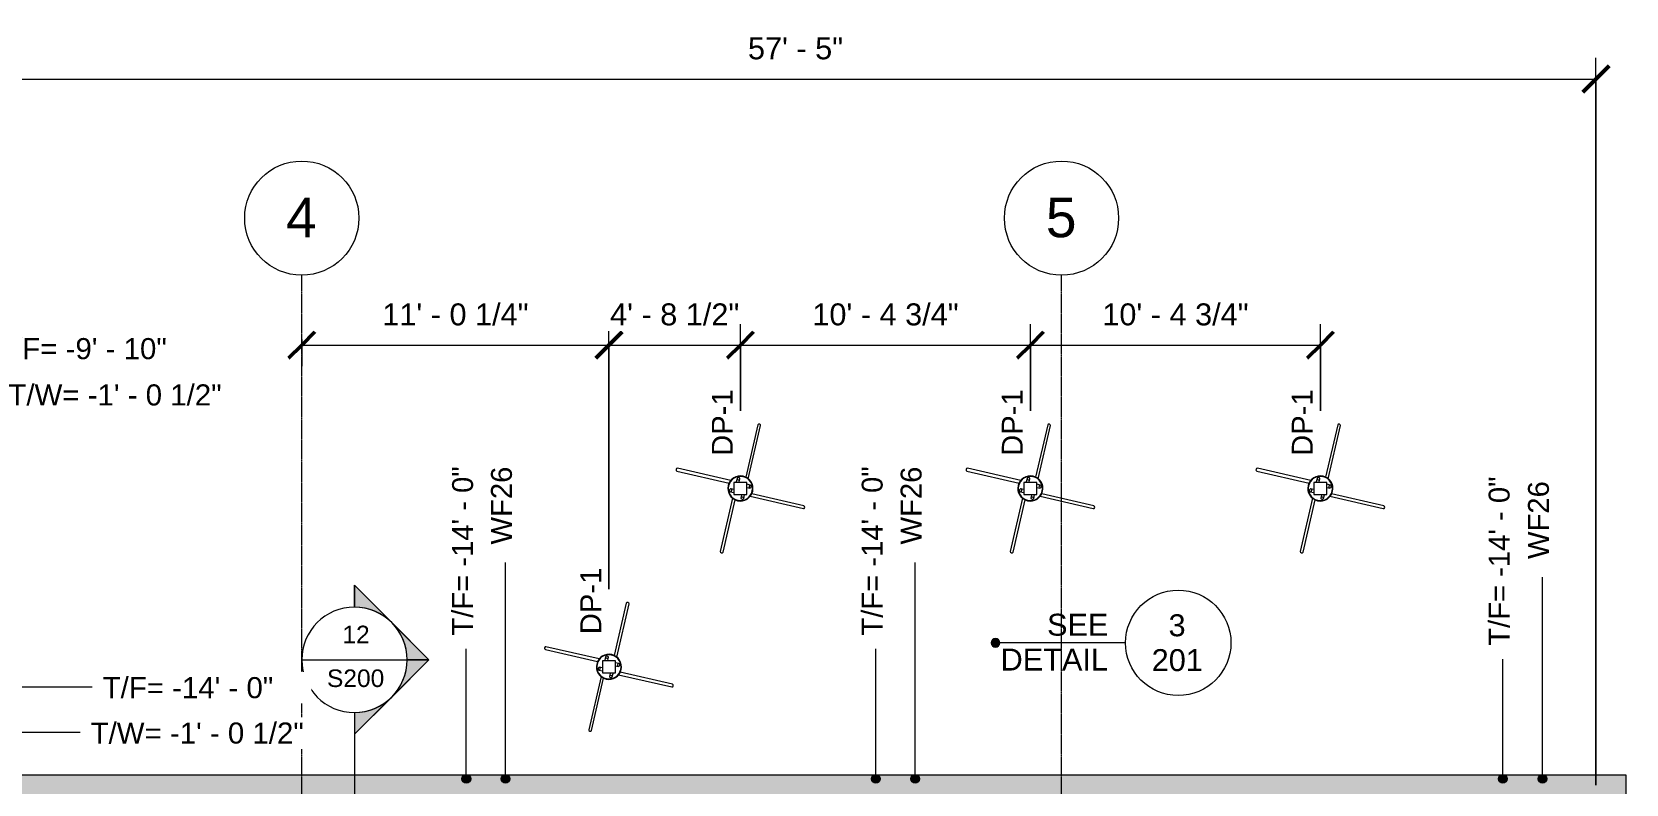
# Model space of a CAD drawing. Header units: inches. Extents: x -4143 to -1685, y 9660 to 12417.
# Drawn here: x -2616 to -1930, y 12093 to 12417 of the extents above; entities that cross this region are included whole.
import ezdxf

# ---------------------------------------------------------------- set-up
doc = ezdxf.new("R2010")
doc.units = ezdxf.units.IN
doc.header["$MEASUREMENT"] = 0
doc.linetypes.add('Línea de rejilla', pattern=[0.875, 0.5, -0.125, 0.125, -0.125])
for name, color, linetype, lineweight in [('A-ANNO-DIMS', 211, 'Continuous', 9), ('A-ANNO-DIMS-96', 211, 'Continuous', 9), ('A-ANNO-NOTE', 131, 'Continuous', 9), ('A-DETL-GENF', 92, 'Continuous', 9), ('G-ANNO-DIMS', 111, 'Continuous', 9), ('G-ANNO-SYMB', 111, 'Continuous', 9), ('S-FNDN', 32, 'Continuous', 9), ('S-FNDN-IDEN', 2, 'Continuous', 9), ('S-GRID', 1, 'Continuous', 9), ('S-GRID-IDEN', 1, 'Continuous', 9)]:
    doc.layers.add(name, color=color, linetype=linetype, lineweight=lineweight)
doc.styles.add('Arial', font='arial.ttf', dxfattribs={"height": 9.448819})
doc.styles.add('Arial_1', font='arial.ttf', dxfattribs={"height": 17.007874})
doc.styles.add('Arial_2', font='arial.ttf', dxfattribs={"height": 9})
doc.styles.add('Arial_3', font='arial.ttf', dxfattribs={"height": 9.070866})
doc.styles.add('Arial_5', font='arial.ttf', dxfattribs={"height": 7.559055})
doc.dimstyles.new('Diagonal_-_Arial_2_5_rounding', dxfattribs={"dimscale": 12, "dimtxt": 9.640246, "dimasz": 0.944882, "dimexe": 0.755906, "dimexo": 0.472441, "dimgap": 0.472441, "dimtad": 1, "dimrnd": 0.25, "dimzin": 1, "dimdsep": 46, "dimlunit": 4, "dimtxsty": 'Arial', "dimblk1": 'OBLIQUE', "dimblk2": 'OBLIQUE', "dimsah": 1, "dimcen": 0.09, "dimazin": 0, "dimtfac": 1, "dimtdec": 4, "dimtix": 1, "dimtmove": 0, "dimatfit": 3, "dimfxl": 1, "dimtvp": 1, "dimtfill": 1, "dimfrac": 2, "dimtolj": 1, "dimtzin": 0, "dimarcsym": 2})

# ---------------------------------------------------------------- blocks, each defined once
blk = doc.blocks.new('316600 - Special Foundations - Diamond Pier - Generic - 316600 - Special Foundations - Diamond Pier - Generic-V33-FOUNDATION PLAN 01')
at = {"layer": 'S-FNDN', "color": 7}
for p, q in [((7.46, 27.36), (2.26, 4.87)), ((3.39, 4.19), (8.68, 27.08)), ((-27.36, 7.46), (-4.87, 2.26)), ((-4.15, 3.38), (-27.08, 8.68)), ((2.77, 2.62), (-2.77, 2.62)), ((-2.77, 2.62), (-2.77, -2.62)), ((-1.42, 4.32), (-1.77, 2.8)), ((-0.47, 2.87), (-0.2, 4.04)), ((2.77, -2.62), (2.77, 2.62)), ((4.32, 1.42), (2.77, 1.78)), ((2.88, 0.47), (4.04, 0.2)), ((-3.39, -4.19), (-8.68, -27.08)), ((-7.46, -27.36), (-2.26, -4.87)), ((-4.32, -1.42), (-2.77, -1.78)), ((-2.88, -0.47), (-4.04, -0.2)), ((-2.77, -2.62), (2.77, -2.62)), ((0.47, -2.87), (0.2, -4.04)), ((1.42, -4.32), (1.77, -2.8)), ((4.15, -3.38), (27.08, -8.68)), ((27.36, -7.46), (4.87, -2.26))]:
    blk.add_line(p, q, dxfattribs=at)
for radius, start, end in [(5.41, 166.9807, 346.9807), (5.41, 346.9807, 166.9807), (5.21, 166.9807, 346.9807), (5.21, 346.9807, 166.9807)]:
    blk.add_arc((0, 0), radius, start, end, dxfattribs=at)
for centre, major_axis, start_param, end_param in [((8.07, 27.22), (-0.609, 0.141), 4.712389, 6.283185), ((8.07, 27.22), (-0.609, 0.141), 3.141593, 4.712389), ((-27.22, 8.07), (0.141, 0.609), 1.570796, 3.141593), ((-27.22, 8.07), (0.141, 0.609), 0, 1.570796), ((-0.81, 4.18), (-0.609, 0.141), 4.712389, 7.853982), ((-0.81, 4.18), (-0.609, 0.141), 1.570796, 4.712389), ((4.18, 0.81), (0.141, 0.609), 1.570796, 4.712389), ((4.18, 0.81), (0.141, 0.609), 4.712389, 7.853982), ((-4.18, -0.81), (0.141, 0.609), 1.570796, 4.712389), ((-4.18, -0.81), (0.141, 0.609), 4.712389, 7.853982), ((0.81, -4.18), (-0.609, 0.141), 4.712389, 7.853982), ((0.81, -4.18), (-0.609, 0.141), 1.570796, 4.712389), ((27.22, -8.07), (0.141, 0.609), 3.141593, 4.712389), ((27.22, -8.07), (0.141, 0.609), 4.712389, 6.283185), ((-8.07, -27.22), (-0.609, 0.141), 0, 1.570796), ((-8.07, -27.22), (-0.609, 0.141), 1.570796, 3.141593)]:
    blk.add_ellipse(centre, major_axis=major_axis, ratio=0.764544, start_param=start_param, end_param=end_param, dxfattribs=at)
blk = doc.blocks.new('316600 - Special Foundations - Diamond Pier - Generic - 316600 - Special Foundations - Diamond Pier - Generic-V32-FOUNDATION PLAN 01')
at = {"layer": 'S-FNDN', "color": 7}
for p, q in [((7.46, 27.36), (2.26, 4.87)), ((3.39, 4.19), (8.68, 27.08)), ((-27.36, 7.46), (-4.87, 2.26)), ((-4.15, 3.38), (-27.08, 8.68)), ((2.77, 2.62), (-2.77, 2.62)), ((-2.77, 2.62), (-2.77, -2.62)), ((-1.42, 4.32), (-1.77, 2.8)), ((-0.47, 2.87), (-0.2, 4.04)), ((2.77, -2.62), (2.77, 2.62)), ((4.32, 1.42), (2.77, 1.78)), ((2.88, 0.47), (4.04, 0.2)), ((-3.39, -4.19), (-8.68, -27.08)), ((-7.46, -27.36), (-2.26, -4.87)), ((-4.32, -1.42), (-2.77, -1.78)), ((-2.86, -0.48), (-4.04, -0.2)), ((-2.77, -2.62), (2.77, -2.62)), ((0.47, -2.87), (0.2, -4.04)), ((1.42, -4.32), (1.77, -2.8)), ((4.15, -3.38), (27.08, -8.68)), ((27.36, -7.46), (4.87, -2.26))]:
    blk.add_line(p, q, dxfattribs=at)
for radius, start, end in [(5.41, 166.9807, 346.9807), (5.41, 346.9807, 166.9807), (5.21, 166.9807, 346.9807), (5.21, 346.9807, 166.9807)]:
    blk.add_arc((0, 0), radius, start, end, dxfattribs=at)
for centre, major_axis, start_param, end_param in [((8.07, 27.22), (-0.609, 0.141), 4.712389, 6.283185), ((8.07, 27.22), (-0.609, 0.141), 3.141593, 4.712389), ((-27.22, 8.07), (0.141, 0.609), 1.570796, 3.141593), ((-27.22, 8.07), (0.141, 0.609), 0, 1.570796), ((-0.81, 4.18), (-0.609, 0.141), 4.712389, 7.853982), ((-0.81, 4.18), (-0.609, 0.141), 1.570796, 4.712389), ((4.18, 0.81), (0.141, 0.609), 1.570796, 4.712389), ((4.18, 0.81), (0.141, 0.609), 4.712389, 7.853982), ((-4.18, -0.81), (0.141, 0.609), 1.570796, 4.712389), ((-4.18, -0.81), (0.141, 0.609), 4.712389, 7.853982), ((0.81, -4.18), (-0.609, 0.141), 4.712389, 7.853982), ((0.81, -4.18), (-0.609, 0.141), 1.570796, 4.712389), ((27.22, -8.07), (0.141, 0.609), 3.141593, 4.712389), ((27.22, -8.07), (0.141, 0.609), 4.712389, 6.283185), ((-8.07, -27.22), (-0.609, 0.141), 0, 1.570796), ((-8.07, -27.22), (-0.609, 0.141), 1.570796, 3.141593)]:
    blk.add_ellipse(centre, major_axis=major_axis, ratio=0.764544, start_param=start_param, end_param=end_param, dxfattribs=at)
blk = doc.blocks.new('DETAIL_1 - DETAIL_1-617838-FOUNDATION PLAN 01')
at = {"layer": 'A-DETL-GENF'}
blk.add_hatch(color=256, dxfattribs=at).paths.add_polyline_path([(56, 1.88), (55.51, 1.82), (55.06, 1.63), (54.67, 1.33), (54.37, 0.94), (54.18, 0.49), (54.12, 0), (54.18, -0.49), (54.37, -0.94), (54.67, -1.33), (55.06, -1.63), (55.51, -1.82), (56, -1.88), (56.49, -1.82), (56.94, -1.63), (57.33, -1.33), (57.63, -0.94), (57.82, -0.49), (57.88, 0), (57.82, 0.49), (57.63, 0.94), (57.33, 1.33), (56.94, 1.63), (56.49, 1.82)], flags=0)
blk.add_line((0, 0), (54.12, 0), dxfattribs=at)
blk.add_circle((-22.68, 0), 22.68, dxfattribs=at)
for start, end in [(0, 180), (180, 360)]:
    blk.add_arc((56, 0), 1.88, start, end, dxfattribs=at)
blk = doc.blocks.new('Grid - Extremo inicial de rejilla - Círculo-11506-FOUNDATION PLAN 01')
at = {"layer": 'S-GRID-IDEN'}
blk.add_circle((0, 0), 0.2559, dxfattribs=at)
blk = doc.blocks.new('DIMBLOCK25-FOUNDATION PLAN 01')
at = {"layer": 'A-ANNO-DIMS-96'}
for p, q in [((-2368.12, 12177.17), (-2368.12, 12291.4)), ((-2500.32, 12284.68), (-2500.32, 12273.26)), ((-2500.32, 12282.33), (-2500.32, 12284.68)), ((-2500.32, 12282.33), (-2368.12, 12282.33)), ((-2368.12, 12282.33), (-2368.12, 12177.17))]:
    blk.add_line(p, q, dxfattribs=at)
at = {"layer": 'A-ANNO-DIMS-96', "lineweight": 50}
for p, q in [((-2500.32, 12282.33), (-2505.99, 12276.66)), ((-2500.32, 12282.33), (-2494.65, 12288)), ((-2368.12, 12282.33), (-2373.79, 12276.66)), ((-2368.12, 12282.33), (-2362.45, 12288))]:
    blk.add_line(p, q, dxfattribs=at)
at = {"layer": 'A-ANNO-DIMS-96', "color": 0, "insert": (-2465.67, 12300.27), "char_height": 9.4488, "width": 75.4609, "attachment_point": 1, "line_spacing_factor": 0.941778, "style": 'Arial', "bg_fill": 3, "box_fill_scale": 1.25, "bg_fill_color": 256, "bg_fill_true_color": 13158600, "bg_fill_transparency": 0}
blk.add_mtext('11\' - 0 1/4"', dxfattribs=at)
blk = doc.blocks.new('_Oblique')
at = {"color": 0, "linetype": 'ByBlock', "lineweight": -2}
blk.add_line((-0.5, -0.5), (0.5, 0.5), dxfattribs=at)
blk = doc.blocks.new('DIMBLOCK26-FOUNDATION PLAN 01')
at = {"layer": 'A-ANNO-DIMS-96'}
for p, q in [((-2368.12, 12177.17), (-2368.12, 12291.4)), ((-2311.52, 12253.97), (-2311.52, 12291.4)), ((-2368.12, 12282.33), (-2311.52, 12282.33)), ((-2368.12, 12282.33), (-2368.12, 12177.17)), ((-2311.52, 12282.33), (-2311.52, 12253.97))]:
    blk.add_line(p, q, dxfattribs=at)
at = {"layer": 'A-ANNO-DIMS-96', "lineweight": 50}
for p, q in [((-2368.12, 12282.33), (-2373.79, 12276.66)), ((-2368.12, 12282.33), (-2362.45, 12288)), ((-2311.52, 12282.33), (-2317.19, 12276.66)), ((-2311.52, 12282.33), (-2305.85, 12288))]:
    blk.add_line(p, q, dxfattribs=at)
at = {"layer": 'A-ANNO-DIMS-96', "color": 0, "insert": (-2367.63, 12300.27), "char_height": 9.4488, "width": 66.7402, "attachment_point": 1, "line_spacing_factor": 0.941778, "style": 'Arial', "bg_fill": 3, "box_fill_scale": 1.25, "bg_fill_color": 256, "bg_fill_true_color": 13158600, "bg_fill_transparency": 0}
blk.add_mtext('4\' - 8 1/2"', dxfattribs=at)
blk = doc.blocks.new('DIMBLOCK27-FOUNDATION PLAN 01')
at = {"layer": 'A-ANNO-DIMS-96'}
for p, q in [((-2311.52, 12253.97), (-2311.52, 12291.4)), ((-2186.72, 12253.97), (-2186.72, 12291.4)), ((-2311.52, 12282.33), (-2186.72, 12282.33)), ((-2311.52, 12282.33), (-2311.52, 12253.97)), ((-2186.72, 12282.33), (-2186.72, 12253.97))]:
    blk.add_line(p, q, dxfattribs=at)
at = {"layer": 'A-ANNO-DIMS-96', "lineweight": 50}
for p, q in [((-2311.52, 12282.33), (-2317.19, 12276.66)), ((-2311.52, 12282.33), (-2305.85, 12288)), ((-2186.72, 12282.33), (-2192.39, 12276.66)), ((-2186.72, 12282.33), (-2181.05, 12288))]:
    blk.add_line(p, q, dxfattribs=at)
at = {"layer": 'A-ANNO-DIMS-96', "color": 0, "insert": (-2280.57, 12300.27), "char_height": 9.4488, "width": 75.4609, "attachment_point": 1, "line_spacing_factor": 0.941778, "style": 'Arial', "bg_fill": 3, "box_fill_scale": 1.25, "bg_fill_color": 256, "bg_fill_true_color": 13158600, "bg_fill_transparency": 0}
blk.add_mtext('10\' - 4 3/4"', dxfattribs=at)
blk = doc.blocks.new('DIMBLOCK28-FOUNDATION PLAN 01')
at = {"layer": 'A-ANNO-DIMS-96'}
for p, q in [((-2186.72, 12253.97), (-2186.72, 12291.4)), ((-2061.92, 12253.97), (-2061.92, 12291.4)), ((-2186.72, 12282.33), (-2061.92, 12282.33)), ((-2186.72, 12282.33), (-2186.72, 12253.97)), ((-2061.92, 12282.33), (-2061.92, 12253.97))]:
    blk.add_line(p, q, dxfattribs=at)
at = {"layer": 'A-ANNO-DIMS-96', "lineweight": 50}
for p, q in [((-2186.72, 12282.33), (-2192.39, 12276.66)), ((-2186.72, 12282.33), (-2181.05, 12288)), ((-2061.92, 12282.33), (-2067.59, 12276.66)), ((-2061.92, 12282.33), (-2056.25, 12288))]:
    blk.add_line(p, q, dxfattribs=at)
at = {"layer": 'A-ANNO-DIMS-96', "color": 0, "insert": (-2155.77, 12300.27), "char_height": 9.4488, "width": 75.4609, "attachment_point": 1, "line_spacing_factor": 0.941778, "style": 'Arial', "bg_fill": 3, "box_fill_scale": 1.25, "bg_fill_color": 256, "bg_fill_true_color": 13158600, "bg_fill_transparency": 0}
blk.add_mtext('10\' - 4 3/4"', dxfattribs=at)
blk = doc.blocks.new('Drafting View - Extremo inicial de sección - Rellenado-1561-FOUNDATION PLAN 01')
at = {"layer": 'G-ANNO-SYMB'}
h = blk.add_hatch(color=256, dxfattribs=at)
edge = h.paths.add_edge_path(flags=0)
edge.add_line((-0.2362, 0.3341), (-0.2362, 0.2362))
edge.add_arc((-0.2362, 0), 0.2362, 90, 135)
edge.add_line((-0.4033, 0.167), (-0.2362, 0.3341))
h = blk.add_hatch(color=256, dxfattribs=at)
edge = h.paths.add_edge_path(flags=0)
edge.add_line((-0.2362, 0.3341), (-0.0692, 0.167))
edge.add_arc((-0.2362, 0), 0.2362, 45, 90)
edge.add_line((-0.2362, 0.2362), (-0.2362, 0.3341))
h = blk.add_hatch(color=256, dxfattribs=at)
edge = h.paths.add_edge_path(flags=0)
edge.add_line((-0.5703, 0), (-0.4033, 0.167))
edge.add_arc((-0.2362, 0), 0.2362, 135, 180)
edge.add_line((-0.4724, 0), (-0.5703, 0))
h = blk.add_hatch(color=256, dxfattribs=at)
edge = h.paths.add_edge_path(flags=0)
edge.add_line((0.0978, 0), (0, 0))
edge.add_arc((-0.2362, 0), 0.2362, 360, 405)
edge.add_line((-0.0692, 0.167), (0.0978, 0))
for p, q in [((-0.2362, 0.3341), (-0.5703, 0)), ((-0.2362, 0.3341), (-0.4033, 0.167)), ((-0.2362, 0.3341), (0.0978, 0)), ((-0.2362, 0.2362), (-0.2362, 0.3341)), ((-0.2362, 0.3341), (-0.2362, 0.2362)), ((-0.0692, 0.167), (-0.2362, 0.3341)), ((-0.4033, 0.167), (-0.5703, 0)), ((0.0978, 0), (-0.0692, 0.167)), ((-0.5703, 0), (-0.4724, 0)), ((0, 0), (0.0978, 0)), ((-0.4724, 0), (-0.5703, 0)), ((0, 0), (0.0978, 0))]:
    blk.add_line(p, q, dxfattribs=at)
for start, end in [(360, 180), (90, 135), (45, 90), (135, 180), (360, 45), (180, 360)]:
    blk.add_arc((-0.2362, 0), 0.2362, start, end, dxfattribs=at)
blk = doc.blocks.new('DIMBLOCK54-FOUNDATION PLAN 01')
at = {"layer": 'A-ANNO-DIMS-96'}
for p, q in [((-2632.32, 12164.86), (-2632.32, 12405.96)), ((-1943.32, 12092.86), (-1943.32, 12405.96)), ((-2632.32, 12396.89), (-1943.32, 12396.89)), ((-2632.32, 12396.89), (-2632.32, 12164.86)), ((-1943.32, 12396.89), (-1943.32, 12092.86))]:
    blk.add_line(p, q, dxfattribs=at)
at = {"layer": 'A-ANNO-DIMS-96', "lineweight": 50}
for p, q in [((-2632.32, 12396.89), (-2626.65, 12402.56)), ((-1943.32, 12396.89), (-1937.65, 12402.56)), ((-2632.32, 12396.89), (-2637.99, 12391.22)), ((-1943.32, 12396.89), (-1948.99, 12391.22))]:
    blk.add_line(p, q, dxfattribs=at)
at = {"layer": 'A-ANNO-DIMS-96', "color": 0, "insert": (-2308.29, 12414.83), "char_height": 9.449, "width": 49.1208, "attachment_point": 1, "line_spacing_factor": 0.941778, "style": 'Arial', "bg_fill": 3, "box_fill_scale": 1.25, "bg_fill_color": 256, "bg_fill_true_color": 13158600, "bg_fill_transparency": 0}
blk.add_mtext('57\' - 5"', dxfattribs=at)

msp = doc.modelspace()

# ---------------------------------------------------------------- hatches: boundary and pattern name
at = {"layer": 'S-FNDN'}
h = msp.add_hatch(dxfattribs=at)
h.set_pattern_fill('FP_7', color=256, style=0, pattern_type=2)
h.set_pattern_definition([(50, (0, 0), (27.5427, -2.40992), [2.88, -31.68]), (355, (0, 0), (-5.327844, 28.884266), [2.304, -25.344]), (100.451, (2.295, -0.2), (22.215316, 26.47393), [2.448, -26.924]), (46.184, (0, 7.68), (40.981875, -6.35642), [4.32, -47.52]), (96.636, (3.415, 7.15), (35.89075, 37.40619), [3.671, -40.386]), (351.184, (0, 7.68), (35.89097, 37.40622), [3.456, -38.016]), (21, (3.84, 5.76), (22.921036, -15.46073), [2.88, -31.68]), (326, (3.84, 5.76), (9.34353, 27.84574), [2.304, -25.344]), (71.451, (5.75, 4.472), (32.26477, 12.38442), [2.448, -26.924]), (37.5, (0, 0), (0.466855, 12.782707), [1.267, -23.77, 1.267, -24.461, -25.44]), (37.5, (0, 0), (0.466855, 12.782707), [-50.765, 1.267, -24.173]), (7.5, (0, 0), (10.10159, 15.14509), [1.267, -13.402, 1.267, -23.194, -9.696]), (7.5, (0, 0), (10.10159, 15.14509), [-39.13, 1.267, -8.429]), (327.5, (-8.563, 0), (20.499161, -0.86578), [1.267, -8.333, 1.267, -28.685, -39.744]), (327.5, (-8.563, 0), (20.499161, -0.86578), [-39.552, 1.267, -38.477]), (317.5, (-12.403, 0), (22.39478, 3.844288), [1.267, -11.213, 1.267, -18.624, -28.224]), (317.5, (-12.403, 0), (22.39478, 3.844288), [-32.371, 1.267, -26.957])])
h.paths.add_polyline_path([(-3839.01527, 12067.1894), (-2604.32374, 12067.1894), (-2604.32374, 12076.6894), (-2556.32374, 12076.6894), (-2556.32374, 12067.1894), (-1966.32374, 12067.1894), (-1966.32374, 12077.1894), (-1930.32374, 12077.1894), (-1930.32374, 12097.1894), (-3842.32374, 12097.1894), (-3842.32374, 12079.6853), (-3839.24491, 12078.95154), (-3839.07264, 12078.74568), (-3839.01527, 12078.44484), (-3839.08815, 12078.12964), (-3839.27176, 12077.88452), (-3839.51691, 12077.77517), (-3839.76225, 12077.81004), (-3842.32374, 12078.40232), (-3842.32374, 12067.1894), (-3839.03585, 12067.1894)], flags=0)
at = {"layer": 'S-FNDN-IDEN'}
h = msp.add_hatch(color=256, dxfattribs=at)
edge = h.paths.add_edge_path(flags=0)
edge.add_arc((-2429.49453, 12095.58569), 1.875, 0, 360)
h = msp.add_hatch(color=256, dxfattribs=at)
edge = h.paths.add_edge_path(flags=0)
edge.add_arc((-2412.63406, 12095.58569), 1.875, 0, 360)
h = msp.add_hatch(color=256, dxfattribs=at)
edge = h.paths.add_edge_path(flags=0)
edge.add_arc((-2253.20134, 12095.58569), 1.875, 0, 360)
h = msp.add_hatch(color=256, dxfattribs=at)
edge = h.paths.add_edge_path(flags=0)
edge.add_arc((-2236.32418, 12095.58569), 1.875, 0, 360)
h = msp.add_hatch(color=256, dxfattribs=at)
edge = h.paths.add_edge_path(flags=0)
edge.add_arc((-1983.36286, 12095.58569), 1.875, 0, 360)
h = msp.add_hatch(color=256, dxfattribs=at)
edge = h.paths.add_edge_path(flags=0)
edge.add_arc((-1966.31651, 12095.58569), 1.875, 0, 360)

# ---------------------------------------------------------------- linework, layer by layer
at = {"layer": 'G-ANNO-DIMS'}
for p, q in [((-2632.32374, 12115.65859), (-2606.27248, 12115.65859)), ((-2606.27248, 12115.65859), (-2595.70821, 12115.65859))]:
    msp.add_line(p, q, dxfattribs=at)
at = {"layer": 'G-ANNO-SYMB'}
for p, q in [((-2500.32017, 12146.81234), (-2454.96584, 12146.81234)), ((-2477.64301, 12124.13517), (-2477.64301, 12024.63713))]:
    msp.add_line(p, q, dxfattribs=at)
at = {"layer": 'S-FNDN', "color": 253}
for p, q in [((-1930.32374, 12097.1894), (-2621.32374, 12097.1894)), ((-1930.32374, 9881.1894), (-1930.32374, 12097.1894))]:
    msp.add_line(p, q, dxfattribs=at)
at = {"layer": 'S-FNDN-IDEN'}
for p, q in [((-2412.63406, 12095.58569), (-2412.63406, 12188.71852)), ((-2236.32418, 12095.58569), (-2236.32418, 12188.71852)), ((-1966.31651, 12095.58569), (-1966.31651, 12182.45745)), ((-2429.49453, 12095.58569), (-2429.49453, 12151.51325)), ((-2253.20134, 12095.58569), (-2253.20134, 12151.51325)), ((-1983.36286, 12095.58569), (-1983.36286, 12147.14219))]:
    msp.add_line(p, q, dxfattribs=at)
for centre in [(-2429.49453, 12095.58569), (-2412.63406, 12095.58569), (-2253.20134, 12095.58569), (-2236.32418, 12095.58569), (-1983.36286, 12095.58569), (-1966.31651, 12095.58569)]:
    msp.add_circle(centre, 1.875, dxfattribs=at)
at = {"layer": 'S-GRID', "linetype": 'Línea de rejilla'}
for p, q in [((-2500.32374, 9772.6103), (-2500.32374, 12312.41399)), ((-2173.32374, 9772.6103), (-2173.32374, 12312.41399))]:
    msp.add_line(p, q, dxfattribs=at)

# ---------------------------------------------------------------- block references
at = {"layer": 'A-DETL-GENF', "rotation": 180}
msp.add_blockref('DETAIL_1 - DETAIL_1-617838-FOUNDATION PLAN 01', (-2145.76468, 12154.11853), dxfattribs=at)
at = {"layer": 'S-FNDN', "color": 7}
for name, p in [('316600 - Special Foundations - Diamond Pier - Generic - 316600 - Special Foundations - Diamond Pier - Generic-V33-FOUNDATION PLAN 01', (-2311.52374, 12220.5894)), ('316600 - Special Foundations - Diamond Pier - Generic - 316600 - Special Foundations - Diamond Pier - Generic-V33-FOUNDATION PLAN 01', (-2186.72374, 12220.5894)), ('316600 - Special Foundations - Diamond Pier - Generic - 316600 - Special Foundations - Diamond Pier - Generic-V32-FOUNDATION PLAN 01', (-2061.92374, 12220.5894)), ('316600 - Special Foundations - Diamond Pier - Generic - 316600 - Special Foundations - Diamond Pier - Generic-V33-FOUNDATION PLAN 01', (-2368.12374, 12143.7894))]:
    msp.add_blockref(name, p, dxfattribs=at)
at = {"layer": 'S-GRID-IDEN', "xscale": 95.99999999999994, "yscale": 95.99999999999994, "zscale": 95.99999999999994}
for p in [(-2500.32374, 12336.98092), (-2173.32374, 12336.98092)]:
    msp.add_blockref('Grid - Extremo inicial de rejilla - Círculo-11506-FOUNDATION PLAN 01', p, dxfattribs=at)

# ---------------------------------------------------------------- texts
at = {"layer": 'A-ANNO-NOTE', "attachment_point": 1, "style": 'Arial'}
for s, insert, char_height, width in [('SEE', (-2179.54631, 12166.63941), 9.448819, 31.815), ('3', (-2127.26676, 12166.40259), 9.44882, 8.787), ('DETAIL', (-2199.54631, 12151.63941), 9.448819, 56.055), ('201', (-2134.51676, 12151.40259), 9.448819, 26.361)]:
    msp.add_mtext(s, dxfattribs=dict(at, insert=insert, char_height=char_height, width=width))
at = {"layer": 'G-ANNO-DIMS', "insert": (-2626.57555, 12265.40308), "char_height": 9.0708661, "width": 109.4992288, "attachment_point": 1, "line_spacing_factor": 0.941778, "style": 'Arial_3', "bg_fill": 3, "box_fill_scale": 1.25, "bg_fill_color": 256, "bg_fill_true_color": 13158600, "bg_fill_transparency": 0}
msp.add_mtext('T/W= -1\' - 0 1/2"', dxfattribs=at)
at = {"layer": 'G-ANNO-SYMB', "char_height": 7.559055, "attachment_point": 1, "style": 'Arial_5'}
for s, insert, width in [('12', (-2482.83071, 12161.51159), 14.544), ('S200', (-2489.46378, 12142.65558), 30.603)]:
    msp.add_mtext(s, dxfattribs=dict(at, insert=insert, width=width))
at = {"layer": 'S-FNDN-IDEN', "char_height": 9, "attachment_point": 1, "rotation": 90, "style": 'Arial_2'}
for s, insert, width in [('DP-1', (-2323.8273, 12234.61896), 35.148), ('DP-1', (-2199.0273, 12234.61896), 35.148), ('DP-1', (-2074.2273, 12234.61896), 35.148), ('T/F= -14\' - 0"', (-2435.61334, 12157.23469), 89.082), ('WF26', (-2418.87571, 12196.46618), 41.511), ('T/F= -14\' - 0"', (-2259.32016, 12157.23469), 89.082), ('WF26', (-2242.56583, 12196.46618), 41.511), ('T/F= -14\' - 0"', (-1989.48168, 12152.86363), 89.082), ('WF26', (-1972.55816, 12190.20511), 41.511), ('DP-1', (-2380.4273, 12157.81896), 35.148)]:
    msp.add_mtext(s, dxfattribs=dict(at, insert=insert, width=width))
at = {"layer": 'S-GRID-IDEN', "char_height": 17.00787, "width": 16.059, "attachment_point": 1, "style": 'Arial_1'}
for s, insert in [('4', (-2507.07481, 12345.77083)), ('5', (-2180.07481, 12345.77083))]:
    msp.add_mtext(s, dxfattribs=dict(at, insert=insert))

# ---------------------------------------------------------------- next in the draw order: dimensions: what is measured, and where the dimension line sits
at = {"layer": 'A-ANNO-DIMS'}
dim = msp.add_linear_dim(base=(-2368.12374, 12282.33027), p1=(-2500.32374, 12290.34786), p2=(-2368.12374, 12171.49786), dimstyle='Diagonal_-_Arial_2_5_rounding', override={"dimpost": '<>', "dimfxl": 177.769966}, dxfattribs=at)
dim.commit()
dim.dimension.update_dxf_attribs({"geometry": 'DIMBLOCK25-FOUNDATION PLAN 01', "text_midpoint": (-2434.22374, 12292.8851)})

# ---------------------------------------------------------------- next in the draw order: block references
at = {"layer": 'G-ANNO-SYMB', "xscale": 95.99999999999994, "yscale": 95.99999999999994, "zscale": 95.99999999999994, "rotation": 269.9999999999996}
msp.add_blockref('Drafting View - Extremo inicial de sección - Rellenado-1561-FOUNDATION PLAN 01', (-2477.64301, 12124.13517), dxfattribs=at)

# ---------------------------------------------------------------- next in the draw order: dimensions: what is measured, and where the dimension line sits
at = {"layer": 'A-ANNO-DIMS'}
dim = msp.add_linear_dim(base=(-2311.52374, 12282.33027), p1=(-2368.12374, 12171.49786), p2=(-2311.52374, 12248.29786), dimstyle='Diagonal_-_Arial_2_5_rounding', override={"dimpost": '<>', "dimfxl": 95.403354}, dxfattribs=at)
dim.commit()
dim.dimension.update_dxf_attribs({"geometry": 'DIMBLOCK26-FOUNDATION PLAN 01', "text_midpoint": (-2339.82374, 12292.8851)})

# ---------------------------------------------------------------- next in the draw order: texts
at = {"layer": 'G-ANNO-DIMS', "insert": (-2591.20821, 12119.81849), "char_height": 9.0708661, "width": 109.4992288, "attachment_point": 1, "line_spacing_factor": 0.941778, "style": 'Arial_3', "bg_fill": 3, "box_fill_scale": 1.25, "bg_fill_color": 256, "bg_fill_true_color": 13158600, "bg_fill_transparency": 0}
msp.add_mtext('T/W= -1\' - 0 1/2"', dxfattribs=at)

# ---------------------------------------------------------------- next in the draw order: dimensions: what is measured, and where the dimension line sits
at = {"layer": 'A-ANNO-DIMS'}
dim = msp.add_linear_dim(base=(-2186.72374, 12282.33027), p1=(-2311.52374, 12248.29786), p2=(-2186.72374, 12248.29786), dimstyle='Diagonal_-_Arial_2_5_rounding', override={"dimpost": '<>', "dimfxl": 124.8}, dxfattribs=at)
dim.commit()
dim.dimension.update_dxf_attribs({"geometry": 'DIMBLOCK27-FOUNDATION PLAN 01', "text_midpoint": (-2249.12374, 12292.88833)})

# ---------------------------------------------------------------- next in the draw order: dimensions: what is measured, and where the dimension line sits
dim = msp.add_linear_dim(base=(-2061.92374, 12282.33027), p1=(-2186.72374, 12248.29786), p2=(-2061.92374, 12248.29786), dimstyle='Diagonal_-_Arial_2_5_rounding', override={"dimpost": '<>', "dimfxl": 124.8}, dxfattribs=at)
dim.commit()
dim.dimension.update_dxf_attribs({"geometry": 'DIMBLOCK28-FOUNDATION PLAN 01', "text_midpoint": (-2124.32374, 12292.88833)})

# ---------------------------------------------------------------- next in the draw order: dimensions: what is measured, and where the dimension line sits
dim = msp.add_linear_dim(base=(-1943.32374, 12396.88997), p1=(-2632.32374, 12159.1894), p2=(-1943.32374, 12087.1894), dimstyle='Diagonal_-_Arial_2_5_rounding', override={"dimpost": '<>', "dimfxl": 692.751759}, dxfattribs=at)
dim.commit()
dim.dimension.update_dxf_attribs({"geometry": 'DIMBLOCK54-FOUNDATION PLAN 01', "text_midpoint": (-2287.82374, 12407.36424)})

# ---------------------------------------------------------------- next in the draw order: linework, layer by layer
at = {"layer": 'G-ANNO-DIMS'}
for p, q in [((-2621.32374, 12135.19529), (-2603.38804, 12135.19529)), ((-2603.38804, 12135.19529), (-2590.5376, 12135.19529))]:
    msp.add_line(p, q, dxfattribs=at)

# ---------------------------------------------------------------- next in the draw order: texts
at = {"layer": 'G-ANNO-DIMS', "insert": (-2631.86111, 12285.33122), "char_height": 9.0708661, "width": 87.6215938, "attachment_point": 1, "line_spacing_factor": 0.941778, "style": 'Arial_3', "bg_fill": 3, "box_fill_scale": 1.25, "bg_fill_color": 256, "bg_fill_true_color": 13158600, "bg_fill_transparency": 0}
msp.add_mtext('T/F= -9\' - 10"', dxfattribs=at)

# ---------------------------------------------------------------- next in the draw order: texts
at = {"layer": 'G-ANNO-DIMS', "insert": (-2586.0376, 12139.35519), "char_height": 9.0708661, "width": 87.6215938, "attachment_point": 1, "line_spacing_factor": 0.941778, "style": 'Arial_3', "bg_fill": 3, "box_fill_scale": 1.25, "bg_fill_color": 256, "bg_fill_true_color": 13158600, "bg_fill_transparency": 0}
msp.add_mtext('T/F= -14\' - 0"', dxfattribs=at)

doc.saveas('drawing.dxf')
